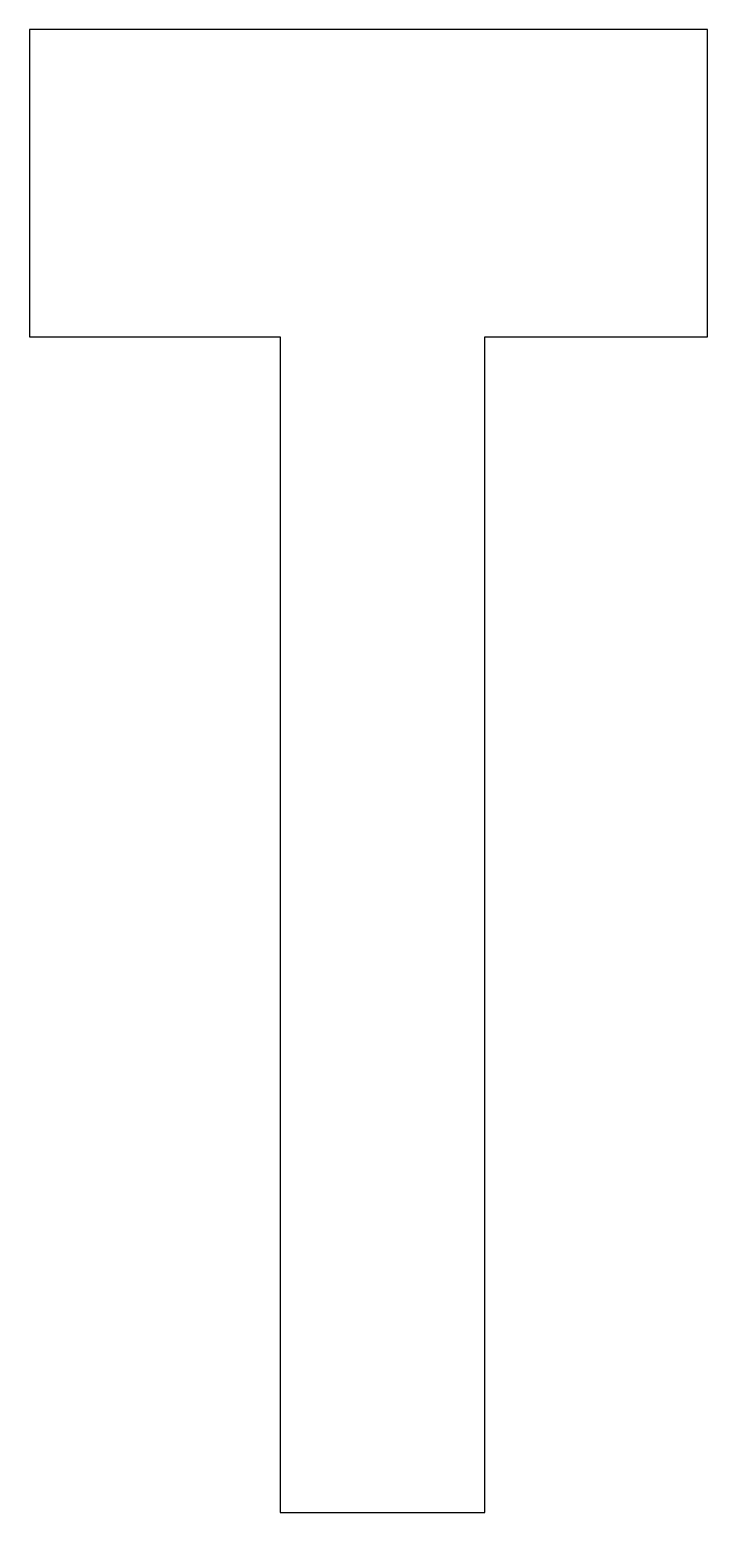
# Model space of a CAD drawing. Header units: inches. Extents: x -0.86 to 0.86, y -1.88 to 1.88.
import ezdxf

# ---------------------------------------------------------------- set-up
doc = ezdxf.new("R2010")
doc.units = ezdxf.units.IN
doc.header["$MEASUREMENT"] = 0

msp = doc.modelspace()

# ---------------------------------------------------------------- linework, layer by layer
at = {"color": 7, "linetype": 'Continuous', "lineweight": 25}
for p, q in [((0.8617, 1.8849), (-0.8617, 1.8849)), ((-0.8617, 1.8849), (-0.8617, 1.104)), ((0.8617, 1.104), (0.8617, 1.8849)), ((-0.8617, 1.104), (-0.2244, 1.104)), ((-0.2244, 1.104), (-0.2244, -1.8849)), ((0.2962, -1.8849), (0.2962, 1.104)), ((0.2962, 1.104), (0.8617, 1.104)), ((-0.2244, -1.8849), (0.2962, -1.8849))]:
    msp.add_line(p, q, dxfattribs=at)

doc.saveas('drawing.dxf')
